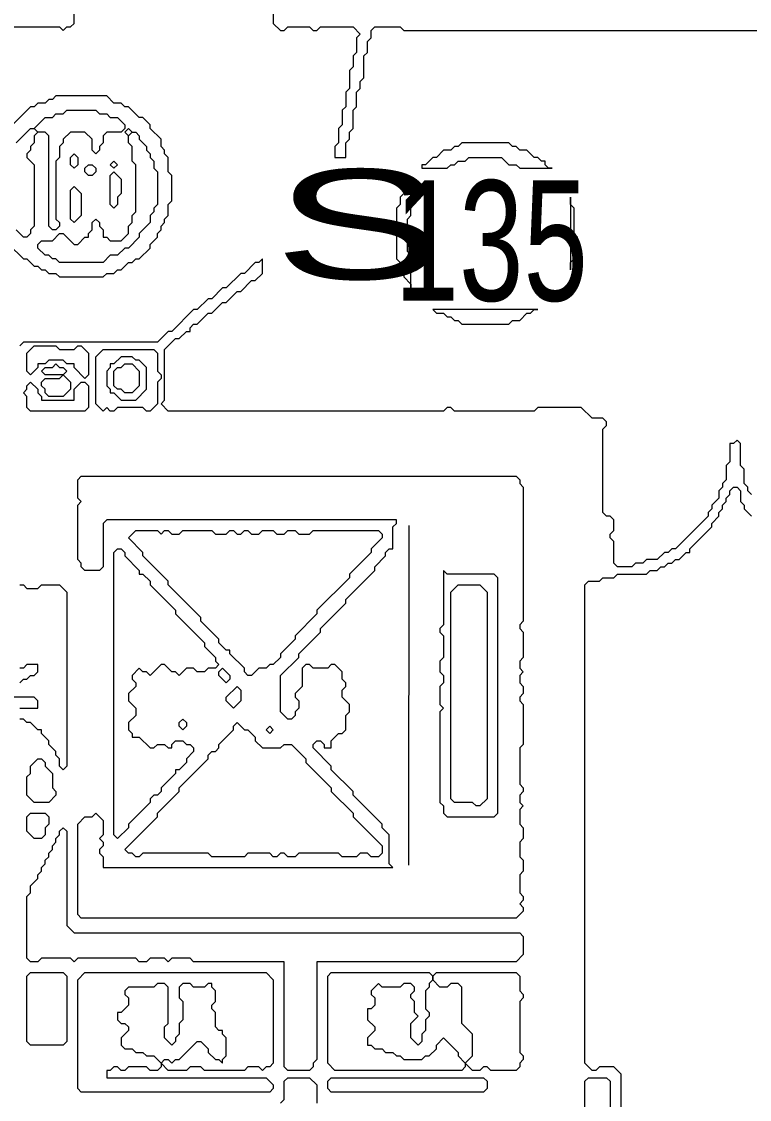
# Model space of a CAD drawing. Extents: x 25 to 4929, y 26 to 3478.
# Drawn here: x 3428.5 to 3629.4, y 2004 to 2301.5 of the extents above; entities that cross this region are included whole.
import ezdxf

# ---------------------------------------------------------------- set-up
doc = ezdxf.new("R2010")
doc.units = 0
for name, color, linetype, lineweight in [('OCR_TEXT', 6, 'Continuous', 0), ('TRACE_CURVE', 6, 'Continuous', 0), ('TRACE_STRAIGHT', 5, 'Continuous', 0), ('TRACE_TEXT_SYMBOL', 6, 'Continuous', 0)]:
    doc.layers.add(name, color=color, linetype=linetype, lineweight=lineweight)
doc.styles.add('wqy-unicode', font='wqy-unicode.lff')

msp = doc.modelspace()

# ---------------------------------------------------------------- linework, layer by layer
at = {"layer": 'TRACE_CURVE', "color": 6}
for points in [[(3498, 2315), (3498, 2301), (3500, 2299), (3501, 2299), (3502, 2300), (3508, 2300), (3509, 2299), (3510, 2299), (3511, 2300), (3520, 2300), (3522, 2298), (3521, 2297), (3521, 2293), (3520, 2292), (3520, 2289), (3519, 2288)], [(3519, 2288), (3519, 2283), (3518, 2282), (3518, 2278), (3517, 2277), (3517, 2273), (3516, 2272), (3516, 2268), (3515, 2267), (3515, 2264), (3518, 2264), (3518, 2268), (3519, 2269), (3519, 2271), (3520, 2272), (3520, 2277), (3521, 2278), (3521, 2282), (3522, 2283), (3522, 2285), (3523, 2286), (3523, 2292), (3524, 2293), (3524, 2296), (3525, 2297), (3525, 2299), (3526, 2300), (3533, 2300), (3534, 2299), (3670, 2299)], [(3571, 2195), (3570, 2194), (3548, 2194), (3547, 2195), (3546, 2195), (3545, 2194), (3469, 2194), (3467, 2196), (3468, 2197), (3468, 2211), (3471, 2214), (3472, 2214), (3474, 2216), (3475, 2216), (3475, 2217), (3476, 2218), (3477, 2218), (3480, 2221), (3481, 2221), (3484, 2224), (3485, 2224), (3488, 2227), (3489, 2227), (3492, 2230), (3493, 2230), (3495, 2232), (3495, 2236), (3494, 2235), (3493, 2235), (3490, 2232), (3489, 2232), (3485, 2228), (3484, 2228), (3481, 2225), (3480, 2225), (3477, 2222), (3476, 2222), (3470, 2216), (3469, 2216), (3466, 2213), (3429, 2213), (3428, 2212)], [(3630, 2171), (3629, 2172), (3629, 2173), (3628, 2174), (3628, 2178), (3627, 2179), (3627, 2185), (3626, 2186), (3625, 2185), (3624, 2185), (3624, 2180), (3623, 2179), (3623, 2175), (3622, 2174), (3622, 2173), (3621, 2172), (3621, 2170), (3619, 2168), (3619, 2167), (3618, 2166), (3618, 2165), (3609, 2156), (3608, 2156), (3607, 2155), (3606, 2155), (3604, 2153), (3601, 2153), (3600, 2152), (3598, 2152), (3597, 2151), (3593, 2151), (3592, 2152), (3592, 2158), (3591, 2159), (3591, 2160), (3592, 2161), (3592, 2164), (3591, 2165), (3590, 2165), (3589, 2166), (3589, 2189), (3590, 2190), (3590, 2191), (3589, 2192), (3586, 2192), (3583, 2195), (3571, 2195)], [(3444, 2175), (3445, 2176), (3565, 2176), (3566, 2175), (3566, 2174), (3567, 2173), (3567, 2136), (3566, 2135), (3566, 2134), (3567, 2133), (3567, 2126), (3566, 2125), (3566, 2123), (3567, 2122), (3566, 2121), (3566, 2119), (3567, 2118), (3567, 2116), (3566, 2115), (3566, 2114), (3567, 2113), (3567, 2102), (3566, 2101), (3566, 2091), (3567, 2090), (3567, 2089), (3566, 2088), (3566, 2086), (3567, 2085), (3566, 2084), (3566, 2080), (3567, 2079), (3567, 2076), (3566, 2075), (3566, 2071), (3567, 2070), (3567, 2067), (3566, 2066), (3566, 2061), (3567, 2060), (3567, 2059), (3566, 2058), (3567, 2057), (3567, 2056), (3565, 2054), (3445, 2054), (3444, 2055), (3444, 2080), (3446, 2082), (3448, 2082), (3449, 2083), (3451, 2081), (3451, 2077), (3450, 2076), (3451, 2075), (3451, 2074), (3450, 2073), (3450, 2072), (3451, 2071), (3451, 2068), (3531, 2068), (3530, 2069), (3530, 2077), (3528, 2079)], [(3446, 2150), (3445, 2151), (3445, 2152), (3444, 2153), (3444, 2168), (3445, 2169), (3444, 2170), (3444, 2175)], [(3607, 2152), (3608, 2152), (3609, 2153), (3610, 2153), (3612, 2155), (3613, 2155), (3613, 2156), (3619, 2162), (3619, 2163), (3621, 2165), (3621, 2166), (3622, 2167), (3622, 2168), (3623, 2169), (3623, 2170), (3624, 2171), (3624, 2172), (3625, 2173), (3626, 2173), (3627, 2172), (3627, 2169), (3628, 2168), (3628, 2167), (3630, 2165)], [(3528, 2079), (3528, 2080), (3520, 2088), (3520, 2089), (3514, 2095), (3514, 2096), (3509, 2101), (3509, 2102), (3510, 2103), (3511, 2103), (3512, 2102), (3512, 2101), (3514, 2101), (3514, 2103), (3516, 2105), (3517, 2105), (3518, 2106), (3518, 2110), (3519, 2111), (3519, 2113), (3517, 2115), (3517, 2117), (3518, 2118), (3518, 2119), (3517, 2120), (3517, 2122), (3515, 2124), (3514, 2124), (3513, 2123), (3509, 2123), (3508, 2124), (3507, 2124), (3506, 2123), (3506, 2118), (3504, 2116), (3504, 2115), (3505, 2114), (3505, 2112), (3504, 2111), (3504, 2110), (3503, 2109), (3502, 2109), (3500, 2111), (3500, 2121), (3505, 2126), (3505, 2127), (3511, 2133), (3511, 2134), (3518, 2141), (3518, 2142), (3526, 2150), (3526, 2151), (3529, 2154), (3529, 2155), (3530, 2156), (3531, 2156), (3531, 2162), (3532, 2163), (3532, 2164), (3452, 2164), (3451, 2163), (3451, 2151), (3450, 2150), (3446, 2150)], [(3454, 2155), (3455, 2156), (3456, 2156), (3457, 2155), (3457, 2154), (3461, 2150), (3461, 2149), (3462, 2149), (3464, 2147), (3464, 2146), (3471, 2139), (3471, 2138), (3479, 2130), (3479, 2129), (3482, 2126), (3482, 2125), (3483, 2124), (3482, 2123), (3480, 2123), (3479, 2122), (3477, 2122), (3476, 2123), (3474, 2123), (3472, 2121), (3471, 2122), (3470, 2122), (3468, 2124), (3467, 2124), (3464, 2121), (3463, 2122), (3462, 2122), (3461, 2123), (3459, 2121), (3459, 2120), (3460, 2119), (3460, 2118), (3458, 2116), (3458, 2114), (3460, 2112), (3460, 2110), (3458, 2108), (3458, 2106), (3459, 2105), (3459, 2104), (3461, 2104), (3464, 2101), (3465, 2101), (3466, 2102), (3468, 2102), (3469, 2101), (3470, 2101), (3470, 2102), (3471, 2103), (3473, 2103), (3474, 2102), (3475, 2102), (3476, 2101), (3476, 2100), (3474, 2098), (3474, 2097), (3472, 2095), (3471, 2095), (3471, 2094), (3467, 2090)], [(3467, 2090), (3467, 2089), (3466, 2088), (3465, 2088), (3464, 2087), (3464, 2086), (3458, 2080), (3458, 2079), (3455, 2076), (3454, 2077), (3454, 2155)], [(3594, 1958), (3594, 2011), (3592, 2013), (3588, 2013), (3587, 2012), (3586, 2012), (3584, 2014), (3584, 2146), (3585, 2147), (3588, 2147), (3589, 2148), (3592, 2148), (3593, 2149), (3601, 2149), (3602, 2150), (3604, 2150), (3605, 2151), (3606, 2151), (3607, 2152)], [(3428, 2146), (3429, 2146), (3430, 2145), (3433, 2145), (3434, 2146), (3439, 2146), (3441, 2144), (3441, 2096), (3440, 2095), (3439, 2096), (3439, 2098), (3438, 2099), (3438, 2100), (3436, 2102), (3436, 2103), (3434, 2105), (3434, 2106), (3433, 2106), (3431, 2108), (3430, 2108), (3429, 2109), (3428, 2109)], [(3428, 2119), (3429, 2120), (3430, 2120), (3431, 2121), (3432, 2121), (3433, 2122), (3433, 2124), (3430, 2124), (3429, 2123), (3428, 2123)], [(3428, 2112), (3433, 2112), (3433, 2114), (3432, 2115), (3424, 2115)], [(3458, 2035), (3457, 2034), (3457, 2033), (3458, 2032), (3458, 2030), (3456, 2028), (3455, 2028), (3455, 2026), (3456, 2025), (3457, 2025), (3458, 2024), (3458, 2023), (3456, 2021), (3456, 2019), (3457, 2018), (3459, 2018), (3460, 2017), (3462, 2017), (3463, 2016), (3465, 2016), (3467, 2014), (3467, 2013), (3466, 2012), (3464, 2012), (3463, 2013), (3458, 2013), (3457, 2012), (3456, 2012), (3455, 2013), (3454, 2013), (3453, 2012), (3452, 2012), (3452, 2010), (3496, 2010), (3498, 2008), (3498, 2007), (3497, 2006), (3445, 2006), (3444, 2007), (3444, 2037), (3446, 2039)], [(3446, 2039), (3496, 2039), (3498, 2037), (3498, 2014), (3497, 2013), (3496, 2013), (3495, 2012), (3494, 2013), (3491, 2013), (3490, 2012), (3479, 2012), (3478, 2013), (3475, 2013), (3474, 2012), (3469, 2012), (3467, 2014), (3468, 2015), (3469, 2015), (3470, 2014), (3471, 2015), (3472, 2015), (3477, 2020), (3478, 2020), (3480, 2018), (3480, 2017), (3482, 2015), (3483, 2015), (3484, 2014), (3484, 2015), (3485, 2016), (3485, 2021), (3484, 2022), (3484, 2023), (3483, 2023), (3482, 2024), (3482, 2028), (3481, 2029), (3481, 2030), (3482, 2031), (3482, 2034), (3481, 2035), (3481, 2036), (3480, 2036), (3479, 2035), (3476, 2035), (3475, 2036), (3473, 2036), (3472, 2035), (3472, 2032), (3473, 2031), (3473, 2026), (3472, 2025), (3472, 2022), (3471, 2021), (3471, 2020), (3470, 2019), (3468, 2021), (3468, 2024), (3469, 2025), (3469, 2035), (3468, 2036), (3466, 2036), (3465, 2035), (3458, 2035)], [(3500, 2003), (3501, 2004), (3501, 2009)], [(3501, 2009), (3502, 2010), (3508, 2010), (3510, 2008), (3510, 2003)], [(3584, 1956), (3584, 2009), (3585, 2010), (3590, 2010), (3591, 2009), (3591, 1919)]]:
    msp.add_lwpolyline(points, dxfattribs=at)
for points in [[(3432, 2212), (3438, 2212), (3439, 2211), (3443, 2211), (3444, 2212), (3445, 2212), (3447, 2210), (3447, 2204), (3446, 2203), (3443, 2206), (3443, 2207), (3441, 2207), (3440, 2208), (3436, 2208), (3435, 2207), (3433, 2207), (3433, 2206), (3431, 2204), (3430, 2205), (3430, 2210)], [(3451, 2211), (3465, 2211), (3466, 2210), (3466, 2205), (3467, 2204), (3467, 2203), (3466, 2202), (3466, 2196), (3464, 2194), (3463, 2194), (3462, 2195), (3455, 2195), (3454, 2194), (3453, 2194), (3452, 2195), (3451, 2194), (3449, 2196), (3449, 2209)], [(3437, 2206), (3438, 2207), (3439, 2206), (3440, 2206), (3441, 2205), (3440, 2204), (3435, 2204), (3434, 2205), (3435, 2206)], [(3430, 2201), (3431, 2202), (3433, 2200), (3433, 2199), (3434, 2198), (3434, 2197), (3443, 2197), (3443, 2200), (3445, 2202), (3446, 2202), (3447, 2201), (3447, 2195), (3446, 2194), (3431, 2194), (3430, 2195), (3430, 2198), (3429, 2199), (3430, 2200)], [(3439, 2203), (3440, 2204), (3442, 2202), (3442, 2200), (3440, 2198), (3436, 2198), (3435, 2199), (3435, 2200), (3434, 2201), (3434, 2202), (3435, 2203)], [(3460, 2161), (3466, 2161), (3467, 2160), (3468, 2161), (3469, 2161), (3470, 2160), (3472, 2160), (3473, 2161), (3481, 2161), (3482, 2160), (3485, 2160), (3486, 2161), (3487, 2161), (3488, 2160), (3489, 2160), (3490, 2161), (3491, 2161), (3492, 2160), (3494, 2160), (3495, 2161), (3498, 2161), (3499, 2160), (3501, 2160), (3502, 2161), (3504, 2161), (3505, 2160), (3508, 2160), (3509, 2161), (3527, 2161), (3528, 2160), (3528, 2159), (3525, 2156), (3525, 2155), (3519, 2149), (3519, 2148), (3510, 2139), (3510, 2138), (3504, 2132), (3504, 2131), (3500, 2127), (3500, 2126), (3498, 2124), (3497, 2124), (3496, 2123), (3494, 2123), (3492, 2121), (3491, 2121), (3490, 2122), (3490, 2123), (3486, 2127), (3486, 2128), (3485, 2128), (3483, 2130), (3483, 2131), (3478, 2136), (3478, 2137), (3469, 2146), (3469, 2147), (3462, 2154), (3462, 2155), (3458, 2159)], [(3483, 2122), (3484, 2123), (3486, 2121), (3486, 2120), (3485, 2119), (3483, 2121)], [(3488, 2118), (3489, 2117), (3489, 2114), (3487, 2112), (3485, 2114), (3485, 2115)], [(3487, 2107), (3488, 2108), (3490, 2106), (3491, 2106), (3493, 2104), (3493, 2103), (3495, 2101), (3500, 2101), (3501, 2102), (3503, 2102), (3507, 2098), (3507, 2097), (3514, 2090), (3514, 2089), (3520, 2083), (3520, 2082), (3528, 2074), (3528, 2072), (3527, 2071), (3525, 2071), (3524, 2072), (3522, 2072), (3521, 2071), (3517, 2071), (3516, 2072), (3505, 2072), (3504, 2071), (3502, 2071), (3501, 2072), (3500, 2072), (3499, 2071), (3498, 2071), (3497, 2072), (3491, 2072), (3490, 2071), (3481, 2071), (3480, 2072), (3462, 2072), (3461, 2071), (3460, 2071), (3459, 2072), (3458, 2072), (3457, 2073), (3466, 2082), (3466, 2083), (3472, 2089), (3472, 2090), (3480, 2098), (3480, 2099), (3481, 2100), (3482, 2100), (3483, 2101), (3483, 2102), (3487, 2106)], [(3472, 2108), (3473, 2109), (3474, 2108), (3474, 2107), (3473, 2106), (3472, 2107)], [(3496, 2106), (3497, 2107), (3498, 2106), (3497, 2105)], [(3433, 2098), (3434, 2098), (3435, 2097), (3435, 2096), (3437, 2094), (3437, 2090), (3438, 2089), (3438, 2088), (3436, 2086), (3432, 2086), (3430, 2088), (3430, 2093), (3431, 2094), (3431, 2096)], [(3430, 2082), (3431, 2083), (3435, 2083), (3436, 2082), (3436, 2080), (3435, 2079), (3435, 2077), (3434, 2076), (3432, 2076), (3430, 2078)], [(3439, 2078), (3440, 2079), (3441, 2078), (3441, 2052), (3443, 2050), (3566, 2050), (3567, 2049), (3567, 2044), (3565, 2042), (3510, 2042), (3510, 2015), (3509, 2014), (3509, 2013), (3508, 2012), (3502, 2012), (3501, 2013), (3501, 2042), (3476, 2042), (3475, 2043), (3470, 2043), (3469, 2042), (3468, 2043), (3464, 2043), (3463, 2042), (3461, 2042), (3460, 2043), (3444, 2043), (3443, 2042), (3442, 2043), (3434, 2043), (3433, 2042), (3431, 2042), (3430, 2043), (3430, 2060), (3431, 2061), (3431, 2063), (3433, 2065), (3433, 2066), (3434, 2067), (3434, 2068), (3435, 2069), (3435, 2070), (3436, 2071), (3436, 2072), (3437, 2073), (3437, 2074), (3438, 2075), (3438, 2076), (3439, 2077)], [(3430, 2038), (3431, 2039), (3440, 2039), (3441, 2038), (3441, 2020), (3440, 2019), (3431, 2019), (3430, 2020)], [(3513, 2038), (3514, 2039), (3541, 2039), (3542, 2038), (3542, 2037), (3541, 2036), (3541, 2035), (3540, 2034), (3540, 2029), (3541, 2028), (3541, 2027), (3540, 2026), (3540, 2023), (3539, 2022), (3539, 2020), (3538, 2019), (3536, 2021), (3536, 2025), (3538, 2027), (3537, 2028), (3537, 2031), (3536, 2032), (3536, 2033), (3537, 2034), (3537, 2035), (3536, 2036), (3534, 2036), (3533, 2035), (3528, 2035), (3527, 2036), (3525, 2034), (3525, 2033), (3526, 2032), (3526, 2030), (3525, 2029), (3524, 2029), (3524, 2026), (3526, 2024), (3526, 2023), (3524, 2021), (3524, 2019), (3525, 2019), (3526, 2018), (3528, 2018), (3529, 2017), (3531, 2017), (3532, 2016), (3533, 2016), (3534, 2015), (3539, 2015), (3540, 2016), (3541, 2016), (3543, 2018), (3543, 2019), (3545, 2021), (3549, 2017), (3549, 2016), (3551, 2014), (3551, 2013), (3550, 2012), (3515, 2012), (3513, 2014)], [(3542, 2038), (3543, 2039), (3565, 2039), (3566, 2038), (3566, 2034), (3567, 2033), (3567, 2032), (3566, 2031), (3566, 2017), (3567, 2016), (3567, 2015), (3566, 2014), (3566, 2013), (3565, 2012), (3558, 2012), (3557, 2013), (3556, 2013), (3555, 2012), (3553, 2012), (3551, 2014), (3553, 2016), (3553, 2022), (3550, 2025), (3550, 2035), (3549, 2036), (3547, 2036), (3546, 2035), (3544, 2035), (3542, 2037)], [(3513, 2009), (3514, 2010), (3556, 2010), (3557, 2009), (3557, 2007), (3556, 2006), (3514, 2006), (3513, 2007)]]:
    msp.add_lwpolyline(points, close=True, dxfattribs=at)
at = {"layer": 'TRACE_STRAIGHT', "color": 5}
msp.add_line((3535.43, 2068.63), (3535.52, 2162.38), dxfattribs=at)
at = {"layer": 'TRACE_TEXT_SYMBOL', "color": 6}
for points in [[(3404, 2300), (3439, 2300), (3440, 2299), (3441, 2300), (3442, 2300), (3443, 2301), (3443, 2315)], [(3438, 2281), (3437, 2280), (3436, 2280), (3435, 2279), (3433, 2279), (3432, 2278), (3431, 2278), (3423, 2270)], [(3458, 2278), (3457, 2278), (3456, 2279), (3454, 2279), (3452, 2281), (3438, 2281)], [(3425, 2240), (3429, 2236), (3430, 2236), (3432, 2234), (3433, 2234), (3434, 2233), (3435, 2233), (3436, 2232), (3438, 2232), (3439, 2231), (3451, 2231), (3452, 2232), (3454, 2232), (3455, 2233), (3456, 2233), (3458, 2235), (3459, 2235), (3460, 2236), (3461, 2236), (3464, 2239), (3464, 2240), (3466, 2242), (3466, 2243), (3467, 2244), (3467, 2245), (3468, 2246), (3468, 2247), (3469, 2248), (3469, 2251), (3470, 2252), (3470, 2259), (3469, 2260), (3469, 2264), (3468, 2265), (3468, 2266), (3467, 2267), (3467, 2269), (3464, 2272), (3464, 2273), (3462, 2275), (3461, 2275), (3458, 2278)], [(3427, 2268), (3431, 2272), (3432, 2272), (3433, 2271), (3432, 2270), (3432, 2268), (3431, 2267), (3431, 2266), (3430, 2265), (3430, 2264), (3432, 2262), (3432, 2245), (3431, 2244), (3431, 2243), (3430, 2242), (3429, 2242), (3427, 2244)]]:
    msp.add_lwpolyline(points, dxfattribs=at)
for points in [[(3440, 2276), (3441, 2277), (3449, 2277), (3450, 2276), (3452, 2276), (3453, 2275), (3455, 2275), (3457, 2273), (3457, 2272), (3456, 2271), (3452, 2271), (3451, 2270), (3451, 2268), (3450, 2267), (3450, 2266), (3449, 2265), (3448, 2266), (3448, 2269), (3446, 2271), (3442, 2271), (3440, 2269), (3440, 2268), (3439, 2267), (3439, 2264), (3438, 2263), (3438, 2247), (3439, 2246), (3439, 2245), (3438, 2244), (3437, 2244), (3436, 2245), (3436, 2270), (3435, 2271), (3433, 2271), (3432, 2272), (3435, 2275), (3437, 2275), (3438, 2276)], [(3458, 2270), (3459, 2271), (3460, 2271), (3461, 2270), (3461, 2269), (3463, 2267), (3463, 2266), (3464, 2265), (3464, 2264), (3465, 2263), (3465, 2261), (3466, 2260), (3466, 2251), (3465, 2250), (3465, 2249), (3464, 2248), (3464, 2246), (3461, 2243), (3461, 2242), (3458, 2239), (3457, 2239), (3455, 2237), (3453, 2237), (3451, 2235), (3439, 2235), (3438, 2236), (3437, 2236), (3436, 2237), (3435, 2237), (3433, 2239), (3433, 2240), (3434, 2241), (3437, 2241), (3439, 2243), (3440, 2243), (3443, 2240), (3444, 2240), (3446, 2242), (3447, 2242), (3447, 2243), (3448, 2244), (3448, 2246), (3449, 2247), (3450, 2246), (3450, 2245), (3451, 2244), (3451, 2242), (3452, 2242), (3453, 2241), (3456, 2241), (3458, 2243), (3458, 2245), (3459, 2246), (3459, 2248), (3460, 2249), (3460, 2262), (3459, 2263), (3459, 2267), (3458, 2268)], [(3457, 2271), (3458, 2272), (3459, 2271), (3458, 2270)], [(3550, 2268), (3549, 2267), (3548, 2267), (3547, 2266), (3545, 2266), (3543, 2264), (3542, 2264), (3540, 2262), (3539, 2262), (3539, 2261), (3546, 2261), (3547, 2262), (3548, 2262), (3549, 2263), (3551, 2263), (3552, 2264), (3561, 2264), (3563, 2262), (3565, 2262), (3566, 2261), (3575, 2261), (3574, 2261), (3573, 2262), (3573, 2263), (3572, 2263), (3571, 2264), (3570, 2264), (3568, 2266), (3566, 2266), (3565, 2267), (3564, 2267), (3563, 2268)], [(3442, 2264), (3443, 2265), (3444, 2264), (3444, 2262), (3443, 2261), (3442, 2262)], [(3446, 2261), (3447, 2262), (3448, 2262), (3449, 2261), (3449, 2260), (3448, 2259), (3447, 2259), (3446, 2260)], [(3453, 2262), (3454, 2263), (3455, 2262), (3454, 2261)], [(3453, 2259), (3454, 2260), (3456, 2258), (3456, 2254), (3455, 2253), (3455, 2251), (3454, 2250), (3453, 2251)], [(3442, 2255), (3443, 2256), (3445, 2254), (3445, 2248), (3443, 2246), (3442, 2247)], [(3536, 2258), (3535, 2257), (3535, 2256), (3534, 2255), (3534, 2254), (3533, 2253), (3533, 2251), (3532, 2250), (3532, 2236), (3533, 2235), (3533, 2234), (3534, 2233), (3534, 2231), (3536, 2229), (3536, 2228), (3536, 2237), (3535, 2238), (3535, 2247), (3536, 2248)], [(3580, 2253), (3580, 2233), (3580, 2235), (3581, 2236), (3581, 2238), (3582, 2239), (3582, 2242), (3581, 2243), (3581, 2250), (3580, 2251)], [(3542, 2222), (3543, 2221), (3545, 2221), (3546, 2220), (3547, 2220), (3548, 2219), (3549, 2219), (3550, 2218), (3563, 2218), (3564, 2219), (3566, 2219), (3568, 2221), (3569, 2221), (3570, 2222), (3571, 2222)], [(3456, 2209), (3454, 2207), (3453, 2207), (3453, 2206), (3452, 2205), (3452, 2201), (3453, 2200), (3453, 2199), (3454, 2199), (3456, 2197), (3460, 2197), (3463, 2200), (3463, 2206), (3461, 2208), (3460, 2208), (3459, 2209)], [(3456, 2206), (3457, 2207), (3459, 2207), (3461, 2205), (3461, 2201), (3459, 2199), (3457, 2199), (3456, 2200), (3455, 2200), (3454, 2201), (3454, 2205), (3455, 2206)], [(3545, 2150), (3545, 2135), (3544, 2134), (3544, 2133), (3545, 2132), (3545, 2126), (3544, 2125), (3544, 2122), (3545, 2121), (3545, 2119), (3544, 2118), (3544, 2113), (3545, 2112), (3544, 2111), (3544, 2086), (3545, 2085), (3545, 2083), (3546, 2082), (3559, 2082), (3560, 2083), (3560, 2148), (3559, 2149), (3546, 2149)], [(3549, 2146), (3555, 2146), (3557, 2144), (3557, 2087), (3555, 2085), (3554, 2085), (3553, 2086), (3548, 2086), (3547, 2087), (3547, 2144)]]:
    msp.add_lwpolyline(points, close=True, dxfattribs=at)

# ---------------------------------------------------------------- texts
at = {"layer": 'OCR_TEXT', "color": 6, "style": 'wqy-unicode'}
for s, height, width, p in [('S', 30.29, 1.741602, (3498, 2230.4)), ('135', 33.225, 0.72, (3531.47, 2224.44))]:
    msp.add_text(s, height=height, dxfattribs=dict(at, width=width)).set_placement(p)

doc.saveas('drawing.dxf')
